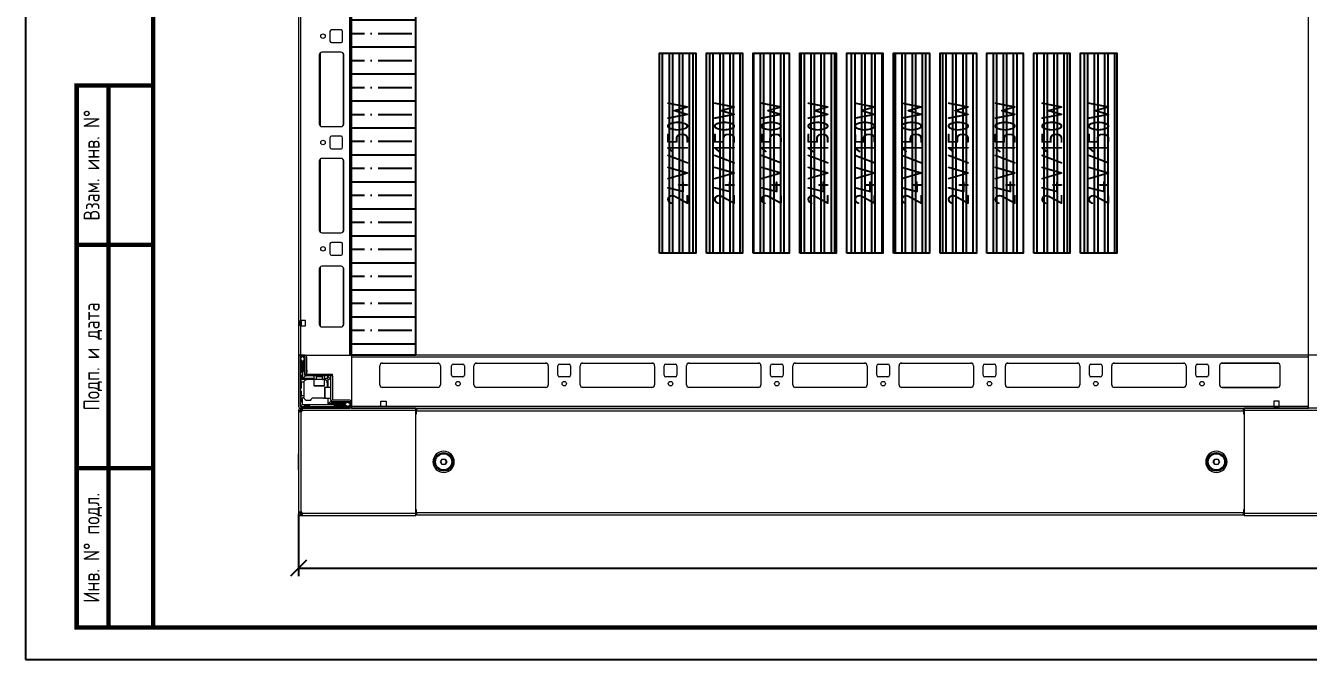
# Model space of a CAD drawing. Header units: millimetres. Extents: x -174 to 283928, y 1291 to 21053.
# Drawn here: x 8955 to 10162, y 18533 to 19129 of the extents above; entities that cross this region are included whole.
import ezdxf
from ezdxf.enums import TextEntityAlignment as Align

# ---------------------------------------------------------------- set-up
doc = ezdxf.new("R2010")
doc.units = ezdxf.units.MM
doc.layers.add('0_Рамка', color=7, linetype='Continuous')
doc.styles.get("Standard").update_dxf_attribs({"font": 'arial.ttf'})
doc.styles.add('Unecom', font='GOST2304A.ttf', dxfattribs={"height": 2.5})
doc.styles.add('СПДС', font='isocpeur.ttf', dxfattribs={"width": 0.8, "height": 2.5})
doc.dimstyles.new('ISO-25', dxfattribs={"dimtxt": 2.5, "dimasz": 2.5, "dimexe": 1.25, "dimexo": 0.625, "dimtad": 1, "dimtxsty": 'Standard', "dimcen": 2.5, "dimadec": 0, "dimazin": 0, "dimtfac": 1, "dimtmove": 0, "dimatfit": 3, "dimfxl": 1, "dimarcsym": 0})

# ---------------------------------------------------------------- blocks, each defined once
blk = doc.blocks.new('*U198')
at = {"color": 0, "linetype": 'Continuous', "lineweight": 0}
for p, q in [((0, 2198.4), (0, 50)), ((2, 2150), (2, 50)), ((48, 2150), (48, 50)), ((50, 2150), (50, 1.6)), ((950, 50), (950, 2150)), ((29.5, 354.5), (29.5, 345.5)), ((40, 356), (31, 356)), ((41.5, 345.5), (41.5, 354.5)), ((31, 344), (40, 344)), ((19.5, 332.5), (19.5, 267.5)), ((20.5, 334.5), (20.5, 265.5)), ((40, 335), (22, 335)), ((42, 334), (42, 266)), ((42.5, 267.5), (42.5, 332.5)), ((22, 265), (40, 265)), ((29.5, 254.5), (29.5, 245.5)), ((40, 256), (31, 256)), ((41.5, 245.5), (41.5, 254.5)), ((31, 244), (40, 244)), ((19.5, 232.5), (19.5, 167.5)), ((20.5, 234.5), (20.5, 165.5)), ((40, 235), (22, 235)), ((42, 234), (42, 166)), ((42.5, 167.5), (42.5, 232.5)), ((22, 165), (40, 165)), ((29.5, 154.5), (29.5, 145.5)), ((40, 156), (31, 156)), ((41.5, 145.5), (41.5, 154.5)), ((20.5, 133), (20.5, 77)), ((40, 133.5), (22, 133.5)), ((31, 144), (40, 144)), ((19.5, 131), (19.5, 79)), ((42, 132.5), (42, 77.5)), ((42.5, 79), (42.5, 131)), ((1.5, 82.5), (2, 82.5)), ((1.5, 77.5), (1.5, 82.5)), ((2, 77.5), (1.5, 77.5)), ((6.5, 82.5), (2, 82.5)), ((2, 77.5), (2, 50)), ((2, 77.5), (6.5, 77.5)), ((2.5, 82.5), (2.5, 77.5)), ((6.5, 77.5), (6.5, 82.5)), ((22, 76.5), (40, 76.5)), ((0, 50), (2, 50)), ((2, 50), (48, 50)), ((48, 50), (50, 50)), ((952, 50), (950, 50))]:
    blk.add_line(p, q, dxfattribs=at)
at = {"color": 0, "linetype": 'Continuous', "lineweight": 15}
for p, q in [((0, 48.4), (0, 1.6)), ((0.1, 50), (0.1, 48.9)), ((1.6, 50), (0.1, 50)), ((1.5, 48.4), (1.5, 1.6)), ((5.9, 50), (1.6, 50)), ((5.9, 48.5), (1.6, 48.5)), ((3, 48.5), (1.7, 46.4)), ((5.5, 46), (4.5, 48.5)), ((6, 32.1), (6, 48.4)), ((7.5, 32.1), (7.5, 48.4)), ((998.4, 50), (50, 50)), ((50, 50), (50, 48.4)), ((50, 48.4), (950, 48.4)), ((50, 48.4), (50, 1.6)), ((950, 48.4), (950, 50)), ((950, 1.6), (950, 48.4)), ((1.7, 46.4), (1.5, 46)), ((2.5, 44), (1.5, 45)), ((1.7, 46.4), (3.5, 43.5)), ((2.5, 34), (2.5, 44)), ((3.5, 43.5), (3.5, 27)), ((3.5, 43.5), (4, 43.5)), ((4, 43.5), (5.5, 45.9)), ((4, 28), (4, 43.5)), ((5, 44), (5, 35)), ((5.5, 45.9), (5.5, 46)), ((5.5, 44.5), (5.5, 45.9)), ((7.8, 32), (7.8, 48)), ((76.5, 22), (76.5, 40)), ((78.3, 42.4), (131.7, 42.4)), ((79, 42.5), (131, 42.5)), ((133.5, 40), (133.5, 22)), ((144, 31), (144, 40)), ((145.5, 41.5), (154.5, 41.5)), ((156, 40), (156, 31)), ((165, 22), (165, 40)), ((166.8, 42.4), (233.2, 42.4)), ((167.5, 42.5), (232.5, 42.5)), ((235, 40), (235, 22)), ((244, 31), (244, 40)), ((245.5, 41.5), (254.5, 41.5)), ((256, 40), (256, 31)), ((265, 22), (265, 40)), ((266.8, 42.4), (333.2, 42.4)), ((267.5, 42.5), (332.5, 42.5)), ((335, 40), (335, 22)), ((344, 31), (344, 40)), ((345.5, 41.5), (354.5, 41.5)), ((356, 40), (356, 31)), ((365, 22), (365, 40)), ((366.8, 42.4), (433.2, 42.4)), ((367.5, 42.5), (432.5, 42.5)), ((435, 40), (435, 22)), ((444, 31), (444, 40)), ((445.5, 41.5), (454.5, 41.5)), ((456, 40), (456, 31)), ((465, 22), (465, 40)), ((466.8, 42.4), (533.2, 42.4)), ((467.5, 42.5), (532.5, 42.5)), ((535, 40), (535, 22)), ((544, 31), (544, 40)), ((545.5, 41.5), (554.5, 41.5)), ((556, 40), (556, 31)), ((565, 22), (565, 40)), ((566.8, 42.4), (633.2, 42.4)), ((567.5, 42.5), (632.5, 42.5)), ((635, 40), (635, 22)), ((644, 31), (644, 40)), ((645.5, 41.5), (654.5, 41.5)), ((656, 40), (656, 31)), ((665, 22), (665, 40)), ((666.8, 42.4), (733.2, 42.4)), ((667.5, 42.5), (732.5, 42.5)), ((735, 40), (735, 22)), ((744, 31), (744, 40)), ((745.5, 41.5), (754.5, 41.5)), ((756, 40), (756, 31)), ((765, 22), (765, 40)), ((766.8, 42.4), (833.2, 42.4)), ((767.5, 42.5), (832.5, 42.5)), ((835, 40), (835, 22)), ((844, 31), (844, 40)), ((845.5, 41.5), (854.5, 41.5)), ((856, 40), (856, 31)), ((866.5, 40), (866.5, 22)), ((868.3, 42.4), (921.7, 42.4)), ((921, 42.5), (869, 42.5)), ((923.5, 22), (923.5, 40)), ((1.5, 33), (2.5, 34)), ((2.5, 31), (1.5, 32)), ((2.5, 31), (2.5, 27)), ((3.5, 27), (2.5, 27)), ((2.5, 24.5), (2.5, 27)), ((5, 24.5), (2.5, 24.5)), ((2.5, 24.5), (2.5, 19)), ((14.5, 27), (3.5, 27)), ((6.5, 30.5), (4, 28)), ((14.5, 28), (4, 28)), ((5.5, 34.5), (5.5, 31.5)), ((7.6, 30.5), (6.5, 30.5)), ((7.6, 32), (32, 32)), ((32, 30.5), (7.6, 30.5)), ((8, 34), (8, 35.7)), ((14.5, 30.5), (14.5, 27)), ((14.5, 27), (14.5, 21.3)), ((24.5, 27), (14.5, 27)), ((16.5, 30.5), (16.5, 30.4)), ((16.5, 30.4), (17.1, 30)), ((22.5, 30.4), (16.5, 30.4)), ((17.1, 30), (16.5, 29.6)), ((16.5, 29.6), (16.5, 27.3)), ((22.5, 29.6), (16.5, 29.6)), ((16.5, 27.3), (21, 27.3)), ((17.4, 30), (17.1, 30)), ((21.9, 30), (17.4, 30)), ((21, 27.3), (22.5, 27.3)), ((21.9, 30), (22.5, 30.4)), ((22.5, 29.6), (21.9, 30)), ((22.5, 30.4), (22.5, 30.5)), ((22.5, 27.3), (22.5, 29.6)), ((24.5, 27), (24.5, 30.5)), ((27, 28), (24.5, 28)), ((24.5, 21.3), (24.5, 27)), ((27, 30.5), (27.7, 29.8)), ((27.7, 29.8), (27, 28)), ((28, 27), (27, 28)), ((29.8, 27.7), (27.7, 29.8)), ((28, 27), (29.8, 27.7)), ((28, 19.5), (28, 27)), ((29.8, 27.7), (30.5, 27)), ((30.5, 7.6), (30.5, 30.5)), ((32, 30.5), (30.5, 30.5)), ((32, 30.5), (32, 32)), ((32, 30.5), (32, 7.6)), ((154.5, 29.5), (145.5, 29.5)), ((254.5, 29.5), (245.5, 29.5)), ((354.5, 29.5), (345.5, 29.5)), ((454.5, 29.5), (445.5, 29.5)), ((554.5, 29.5), (545.5, 29.5)), ((654.5, 29.5), (645.5, 29.5)), ((754.5, 29.5), (745.5, 29.5)), ((854.5, 29.5), (845.5, 29.5)), ((2.5, 19), (1.5, 18)), ((1.5, 17), (2.5, 16)), ((2.5, 16), (2.5, 12)), ((5, 24), (5, 12)), ((14.5, 21.3), (24.5, 21.3)), ((30.5, 19.5), (24.8, 19.5)), ((24.8, 19.5), (24.8, 9.5)), ((27, 24), (27, 19.5)), ((30, 22.5), (30, 19.5)), ((131.2, 19.5), (78.8, 19.5)), ((131, 19.5), (79, 19.5)), ((232.7, 19.5), (167.3, 19.5)), ((232.5, 19.5), (167.5, 19.5)), ((332.7, 19.5), (267.3, 19.5)), ((332.5, 19.5), (267.5, 19.5)), ((432.7, 19.5), (367.3, 19.5)), ((432.5, 19.5), (367.5, 19.5)), ((532.7, 19.5), (467.3, 19.5)), ((532.5, 19.5), (467.5, 19.5)), ((632.7, 19.5), (567.3, 19.5)), ((632.5, 19.5), (567.5, 19.5)), ((732.7, 19.5), (667.3, 19.5)), ((732.5, 19.5), (667.5, 19.5)), ((832.7, 19.5), (767.3, 19.5)), ((832.5, 19.5), (767.5, 19.5)), ((921.2, 19.5), (868.8, 19.5)), ((869, 19.5), (921, 19.5)), ((1.5, 5), (2.5, 6)), ((1.6, 1.5), (48.4, 1.5)), ((1.6, 0), (48.4, 0)), ((1.9, 1.9), (3.5, 3.5)), ((2.5, 12), (5, 12)), ((2.5, 9.5), (2.5, 12)), ((2.5, 6), (2.5, 9.5)), ((2.5, 9.5), (3.5, 9.5)), ((3.5, 9.5), (3.5, 3.5)), ((5.2, 9.5), (3.5, 9.5)), ((3.5, 3.5), (23.6, 3.5)), ((5, 12), (5, 10.5)), ((6, 2.5), (5, 1.5)), ((9.5, 2.5), (6, 2.5)), ((8, 7.5), (11.5, 7.5)), ((10.5, 1.5), (9.5, 2.5)), ((23.6, 9.5), (13.5, 9.5)), ((23.6, 9.5), (24, 9.5)), ((23.6, 3.5), (43.5, 3.5)), ((24.8, 9.5), (30.5, 9.5)), ((28, 4), (28, 9.5)), ((30.5, 6.5), (28, 4)), ((43.5, 4), (28, 4)), ((30.5, 7.6), (30.5, 6.5)), ((31.5, 5.5), (34.5, 5.5)), ((48.4, 7.5), (32.1, 7.5)), ((48.4, 6), (32.1, 6)), ((34, 2.5), (33, 1.5)), ((44, 2.5), (34, 2.5)), ((35, 5), (44, 5)), ((45.9, 5.5), (43.5, 4)), ((43.5, 4), (43.5, 3.5)), ((43.5, 3.5), (46.4, 1.7)), ((45, 1.5), (44, 2.5)), ((45.9, 5.5), (44.5, 5.5)), ((46, 5.5), (45.9, 5.5)), ((48.5, 4.5), (46, 5.5)), ((46, 1.5), (46.4, 1.7)), ((46.4, 1.7), (48.5, 3)), ((48.5, 1.6), (48.5, 5.9)), ((50, 1.6), (50, 5.9)), ((77.5, 1.6), (50, 1.6)), ((50, 1.6), (50, 0)), ((50, 0), (950, 0)), ((77.5, 6.6), (82.5, 6.6)), ((77.5, 1.6), (77.5, 6.6)), ((82.5, 1.6), (77.5, 1.6)), ((82.5, 6.6), (82.5, 1.6)), ((950, 1.6), (82.5, 1.6)), ((917.5, 6.6), (917.5, 1.6)), ((922.5, 6.6), (917.5, 6.6)), ((917.5, 1.6), (922.5, 1.6)), ((922.5, 1.6), (922.5, 6.6)), ((950, 1.6), (922.5, 1.6)), ((950, 0), (950, 1.6))]:
    blk.add_line(p, q, dxfattribs=at)
at = {"color": 0, "linetype": 'Continuous', "lineweight": 15, "flags": 128}
blk.add_lwpolyline([(24.6, 9.6), (24.6, 9.6), (24, 9.5)], dxfattribs=at)
at = {"color": 0, "linetype": 'Continuous', "lineweight": 0}
for centre in [(23, 350), (23, 250), (23, 150)]:
    blk.add_circle(centre, 2.13, dxfattribs=at)
at = {"color": 0, "linetype": 'Continuous', "lineweight": 15}
for centre in [(150, 23), (250, 23), (350, 23), (450, 23), (550, 23), (650, 23), (750, 23), (850, 23)]:
    blk.add_circle(centre, 2.12, dxfattribs=at)
at = {"color": 0, "linetype": 'Continuous', "lineweight": 0}
for centre, radius, start, end in [((31, 354.5), 1.5, 90, 180), ((40, 354.5), 1.5, 0, 90), ((31, 345.5), 1.5, 180, 270), ((40, 345.5), 1.5, 270, 0), ((22, 332.5), 2.5, 90, 180), ((40, 332.5), 2.5, 0, 90), ((22, 267.5), 2.5, 180, 270), ((40, 267.5), 2.5, 270, 0), ((31, 254.5), 1.5, 90, 180), ((40, 254.5), 1.5, 0, 90), ((31, 245.5), 1.5, 180, 270), ((40, 245.5), 1.5, 270, 0), ((22, 232.5), 2.5, 90, 180), ((40, 232.5), 2.5, 0, 90), ((22, 167.5), 2.5, 180, 270), ((40, 167.5), 2.5, 270, 0), ((31, 154.5), 1.5, 90, 180), ((31, 145.5), 1.5, 180, 270), ((40, 154.5), 1.5, 0, 90), ((40, 145.5), 1.5, 270, 0), ((22, 131), 2.5, 90, 180), ((40, 131), 2.5, 0, 90), ((22, 79), 2.5, 180, 270), ((40, 79), 2.5, 270, 0)]:
    blk.add_arc(centre, radius, start, end, dxfattribs=at)
at = {"color": 0, "linetype": 'Continuous', "lineweight": 15}
for centre, radius, start, end in [((1.6, 48.4), 1.6, 90, 180), ((1.6, 48.4), 0.1, 90, 180), ((5.9, 48.4), 1.6, 0, 90), ((5.9, 48.4), 0.1, 0, 90), ((5.8, 48), 2, 0, 70.5873), ((5.5, 44), 0.5, 90, 180), ((79, 40), 2.5, 90, 180), ((131, 40), 2.5, 0, 90), ((145.5, 40), 1.5, 90, 180), ((154.5, 40), 1.5, 0, 90), ((167.5, 40), 2.5, 90, 180), ((232.5, 40), 2.5, 0, 90), ((245.5, 40), 1.5, 90, 180), ((254.5, 40), 1.5, 0, 90), ((267.5, 40), 2.5, 90, 180), ((332.5, 40), 2.5, 0, 90), ((345.5, 40), 1.5, 90, 180), ((354.5, 40), 1.5, 0, 90), ((367.5, 40), 2.5, 90, 180), ((432.5, 40), 2.5, 0, 90), ((445.5, 40), 1.5, 90, 180), ((454.5, 40), 1.5, 0, 90), ((467.5, 40), 2.5, 90, 180), ((532.5, 40), 2.5, 0, 90), ((545.5, 40), 1.5, 90, 180), ((554.5, 40), 1.5, 0, 90), ((567.5, 40), 2.5, 90, 180), ((632.5, 40), 2.5, 0, 90), ((645.5, 40), 1.5, 90, 180), ((654.5, 40), 1.5, 0, 90), ((667.5, 40), 2.5, 90, 180), ((732.5, 40), 2.5, 0, 90), ((745.5, 40), 1.5, 90, 180), ((754.5, 40), 1.5, 0, 90), ((767.5, 40), 2.5, 90, 180), ((832.5, 40), 2.5, 0, 90), ((845.5, 40), 1.5, 90, 180), ((854.5, 40), 1.5, 0, 90), ((869, 40), 2.5, 90, 180), ((921, 40), 2.5, 0, 90), ((5.5, 35), 0.5, 180, 270), ((8, 24), 3, 170.4059, 180), ((6.5, 31.5), 1, 180, 270), ((7.6, 32.1), 1.6, 180, 270), ((7.6, 32.1), 0.1, 180, 270), ((16.3, 27.3), 0.25, 270, 0), ((22.8, 27.3), 0.25, 180, 270), ((24, 24), 3, 0, 80.4059), ((145.5, 31), 1.5, 180, 270), ((154.5, 31), 1.5, 270, 0), ((245.5, 31), 1.5, 180, 270), ((254.5, 31), 1.5, 270, 0), ((345.5, 31), 1.5, 180, 270), ((354.5, 31), 1.5, 270, 0), ((445.5, 31), 1.5, 180, 270), ((454.5, 31), 1.5, 270, 0), ((545.5, 31), 1.5, 180, 270), ((554.5, 31), 1.5, 270, 0), ((645.5, 31), 1.5, 180, 270), ((654.5, 31), 1.5, 270, 0), ((745.5, 31), 1.5, 180, 270), ((754.5, 31), 1.5, 270, 0), ((845.5, 31), 1.5, 180, 270), ((854.5, 31), 1.5, 270, 0), ((14.8, 21.3), 0.3, 180, 270), ((24.2, 21.3), 0.3, 270, 0), ((24.8, 19.2), 0.3, 90, 180), ((30.5, 22.5), 0.5, 90, 180), ((79, 22), 2.5, 180, 270), ((131, 22), 2.5, 270, 0), ((167.5, 22), 2.5, 180, 270), ((232.5, 22), 2.5, 270, 0), ((267.5, 22), 2.5, 180, 270), ((332.5, 22), 2.5, 270, 0), ((367.5, 22), 2.5, 180, 270), ((432.5, 22), 2.5, 270, 0), ((467.5, 22), 2.5, 180, 270), ((532.5, 22), 2.5, 270, 0), ((567.5, 22), 2.5, 180, 270), ((632.5, 22), 2.5, 270, 0), ((667.5, 22), 2.5, 180, 270), ((732.5, 22), 2.5, 270, 0), ((767.5, 22), 2.5, 180, 270), ((832.5, 22), 2.5, 270, 0), ((869, 22), 2.5, 180, 270), ((921, 22), 2.5, 270, 0), ((1.6, 1.6), 1.6, 180, 270), ((3, 3), 1.5, 180, 225), ((1.6, 1.6), 0.1, 180, 270), ((3, 3), 1.5, 225, 270), ((8, 10.5), 3, 199.4712, 270), ((13.5, 7.5), 2, 90, 180), ((24.8, 9.8), 0.3, 180, 270), ((32.1, 7.6), 1.6, 180, 270), ((31.5, 6.5), 1, 180, 270), ((32.1, 7.6), 0.1, 180, 270), ((35, 5.5), 0.5, 180, 270), ((44, 5.5), 0.5, 270, 0), ((48.4, 5.9), 1.6, 0, 90), ((48.4, 5.9), 0.1, 0, 90), ((48.4, 1.6), 0.1, 270, 0), ((48.4, 1.6), 1.6, 270, 0)]:
    blk.add_arc(centre, radius, start, end, dxfattribs=at)
for points, knots in [([(5, 24.5), (5.1, 24.7), (5.2, 25.2), (5.7, 25.9), (6.4, 26.6), (7.2, 26.9), (7.8, 27), (8, 27), (8, 27)], [0, 0, 0, 0, 0.151472, 0.302029, 0.529853, 0.843574, 0.997803, 1, 1, 1, 1]), ([(14.8, 21), (14.8, 21), (14.8, 21), (15.3, 21), (16.3, 21), (17.4, 21), (18.3, 21), (19.2, 21), (20.5, 21), (21.3, 21), (21.9, 21)], [0, 0, 0, 0, 0.094203, 0.269199, 0.444194, 0.538397, 0.634599, 0.730801, 0.825005, 1, 1, 1, 1]), ([(22.2, 21), (22.3, 21), (22.8, 21), (23.7, 21), (24.2, 21), (24.2, 21), (24.2, 21)], [0, 0, 0, 0, 0.055082, 0.427343, 0.799605, 1, 1, 1, 1]), ([(24.5, 19.2), (24.5, 19.2), (24.5, 19.2), (24.5, 18.7), (24.5, 17.7), (24.5, 16.6), (24.5, 15.7), (24.5, 14.8), (24.5, 13.5), (24.5, 12.7), (24.5, 12.2)], [0, 0, 0, 0, 0.094203, 0.269199, 0.444194, 0.538397, 0.634599, 0.730801, 0.825005, 1, 1, 1, 1]), ([(5.2, 9.5), (5.2, 9.5), (5.1, 9.6), (5, 10), (5, 10.3), (5, 10.5)], [0, 0, 0, 0, 0.355487, 0.710372, 1, 1, 1, 1]), ([(24.5, 11.8), (24.5, 11.7), (24.5, 11.2), (24.5, 10.3), (24.5, 9.8), (24.5, 9.8), (24.5, 9.8)], [0, 0, 0, 0, 0.055082, 0.427343, 0.799605, 1, 1, 1, 1])]:
    blk.add_open_spline(points, degree=3, knots=knots, dxfattribs=at)
blk = doc.blocks.new('*U199')
at = {"color": 0, "lineweight": 15}
for p, q in [((0, 98.9), (2, 98.9)), ((0, 98.9), (0, 97.5)), ((0, 97.5), (0, 3.5)), ((2.1, 97.5), (0, 97.5)), ((2, 98.9), (2, 97.5)), ((2.1, 99), (2.1, 101)), ((3.1, 101), (2.1, 101)), ((3.1, 99), (2.1, 99)), ((2.1, 97.5), (2.1, 3.5)), ((2.2, 98.4), (2.2, 97.5)), ((3.4, 98.5), (2.3, 98.5)), ((3.1, 99), (3.1, 101)), ((3.5, 101), (3.1, 101)), ((3.1, 101), (3.1, 99)), ((3.5, 99), (3.1, 99)), ((110.5, 101), (3.5, 101)), ((3.5, 101), (3.5, 100.8)), ((3.5, 100.8), (3.5, 100.4)), ((3.5, 100.4), (3.5, 99.7)), ((3.5, 99.7), (3.5, 98.9)), ((110.5, 98.9), (3.5, 98.9)), ((110.5, 98.9), (110.5, 101)), ((110.5, 95.7), (110.5, 98.9)), ((111, 100.5), (111, 98.4)), ((889, 100.5), (111, 100.5)), ((111, 95.7), (111, 98.4)), ((111, 98.4), (889, 98.4)), ((889, 98.4), (889, 100.5)), ((889, 98.4), (889, 95.7)), ((996.5, 101), (889.5, 101)), ((889.5, 101), (889.5, 98.9)), ((889.5, 98.9), (889.5, 95.7)), ((996.5, 98.9), (889.5, 98.9)), ((952.5, 101), (894.5, 101)), ((954.8, 101), (954.5, 101)), ((996.3, 101), (983.1, 101)), ((996.5, 101), (996.9, 101)), ((996.5, 100.8), (996.5, 101)), ((996.5, 100.4), (996.5, 100.8)), ((996.5, 99.7), (996.5, 100.4)), ((996.5, 98.9), (996.5, 99.7)), ((996.9, 99), (996.5, 99)), ((997.7, 98.5), (996.6, 98.5)), ((996.9, 101), (996.9, 99)), ((996.9, 99), (996.9, 101)), ((997.9, 101), (996.9, 101)), ((997.9, 99), (996.9, 99)), ((997.8, 97.5), (997.8, 98.4)), ((997.9, 101), (997.9, 99)), ((997.9, 3.5), (997.9, 97.5)), ((1000, 97.5), (997.9, 97.5)), ((998, 98.9), (1000, 98.9)), ((998, 97.5), (998, 98.9)), ((1000, 97.5), (1000, 98.9)), ((1000, 3.5), (1000, 97.5)), ((110.4, 5.2), (110.4, 95.7)), ((110.5, 95.7), (110.4, 95.7)), ((111.3, 95.7), (110.5, 95.7)), ((889.5, 95.7), (888.7, 95.7)), ((889.5, 95.7), (889.6, 95.7)), ((889.6, 95.7), (889.6, 5.2)), ((0, 58.1), (-0.1, 58.1)), ((-0.1, 42.9), (-0.1, 58.1)), ((133.6, 50.5), (135.1, 53)), ((135.1, 48), (133.6, 50.5)), ((135.1, 53), (137.9, 53)), ((137.9, 53), (139.4, 50.5)), ((139.4, 50.5), (137.9, 48)), ((860.6, 50.5), (862.1, 53)), ((862.1, 48), (860.6, 50.5)), ((862.1, 53), (864.9, 53)), ((864.9, 53), (866.4, 50.5)), ((866.4, 50.5), (864.9, 48)), ((1000.1, 58.1), (1000, 58.1)), ((1000.1, 58.1), (1000.1, 46.7)), ((-0.1, 42.9), (0, 42.9)), ((137.9, 48), (135.1, 48)), ((864.9, 48), (862.1, 48)), ((1000, 42.9), (1000.1, 42.9)), ((1000.1, 46.7), (1000.1, 42.9)), ((0, 3.5), (2.1, 3.5)), ((0, 3.5), (0, 2.1)), ((2, 2.1), (0, 2.1)), ((2, 3.5), (2, 2.1)), ((2.1, 0), (2.1, 2)), ((2.1, 2), (3.1, 2)), ((2.1, 0), (3.1, 0)), ((2.2, 3.5), (2.2, 2.6)), ((2.3, 2.5), (3.4, 2.5)), ((3.1, 0), (3.1, 2)), ((3.1, 2), (3.5, 2)), ((3.1, 2), (3.1, 0)), ((3.5, 0), (3.1, 0)), ((3.5, 2.1), (110.5, 2.1)), ((3.5, 2.1), (3.5, 1.3)), ((3.5, 1.3), (3.5, 0.6)), ((3.5, 0.6), (3.5, 0.2)), ((3.5, 0.2), (3.5, 0)), ((3.5, 0), (110.5, 0)), ((110.5, 5.2), (110.4, 5.2)), ((110.5, 5.2), (111.3, 5.2)), ((110.5, 2.1), (110.5, 5.2)), ((110.5, 0), (110.5, 2.1)), ((111, 2.6), (111, 5.2)), ((889, 2.6), (111, 2.6)), ((111, 2.6), (111, 0.5)), ((111, 0.5), (889, 0.5)), ((111, 0.5), (111, 0.5)), ((111, 0.5), (889, 0.5)), ((888.7, 5.2), (889.5, 5.2)), ((889, 5.2), (889, 2.6)), ((889, 0.5), (889, 2.6)), ((889, 0.5), (889, 0.5)), ((889.5, 5.2), (889.5, 2.1)), ((889.5, 5.2), (889.6, 5.2)), ((889.5, 2.1), (996.5, 2.1)), ((889.5, 2.1), (889.5, 0)), ((996.5, 1.3), (996.5, 2.1)), ((996.5, 2), (996.9, 2)), ((996.5, 0.6), (996.5, 1.3)), ((996.5, 0.2), (996.5, 0.6)), ((996.5, 0), (996.5, 0.2)), ((996.6, 2.5), (997.7, 2.5)), ((996.9, 2), (996.9, 0)), ((996.9, 0), (996.9, 2)), ((996.9, 2), (997.9, 2)), ((997.8, 2.6), (997.8, 3.5)), ((997.9, 3.5), (1000, 3.5)), ((997.9, 2), (997.9, 0)), ((998, 2.1), (998, 3.5)), ((1000, 2.1), (998, 2.1)), ((1000, 2.1), (1000, 3.5)), ((3.7, 0), (16.9, 0)), ((45.2, 0), (45.5, 0)), ((47.5, 0), (105.5, 0)), ((889.5, 0), (996.5, 0)), ((996.5, 0), (996.9, 0)), ((996.9, 0), (997.9, 0))]:
    blk.add_line(p, q, dxfattribs=at)
for centre, radius in [((136.5, 50.5), 8.68), ((136.5, 50.5), 7.62), ((863.5, 50.5), 8.68), ((863.5, 50.5), 7.62)]:
    blk.add_circle(centre, radius, dxfattribs=at)
for centre, radius, start, end in [((2.1, 98.9), 2.1, 90.0002, 179.9999), ((2.1, 98.9), 0.1, 90.0023, 179.9987), ((2, 99), 1.5, 273.0014, 356.1774), ((2.3, 98.4), 0.1, 90, 180), ((998, 99), 1.5, 183.8226, 266.9986), ((997.7, 98.4), 0.1, 0, 90), ((997.9, 98.9), 2.1, 359.9989, 90.0009), ((997.9, 98.9), 0.1, 0.0166, 89.994), ((136.5, 50.5), 10, 0.0001, 179.9999), ((863.5, 50.5), 10, 0.0001, 179.9999), ((136.5, 50.5), 10, 180.0001, 359.9999), ((136.5, 50.5), 2.5, 150, 210), ((136.5, 50.5), 2.5, 90, 150), ((136.5, 50.5), 2.5, 210, 270), ((136.5, 50.5), 2.5, 30, 90), ((136.5, 50.5), 2.5, 270, 330), ((136.5, 50.5), 2.5, 330, 30), ((863.5, 50.5), 10, 180.0001, 359.9999), ((863.5, 50.5), 2.5, 150, 210), ((863.5, 50.5), 2.5, 90, 150), ((863.5, 50.5), 2.5, 210, 270), ((863.5, 50.5), 2.5, 30, 90), ((863.5, 50.5), 2.5, 270, 330), ((863.5, 50.5), 2.5, 330, 30), ((2.1, 2.1), 2.1, 180.0001, 269.9998), ((2.1, 2.1), 0.1, 180.0013, 269.9977), ((2, 2), 1.5, 3.8226, 86.9986), ((2.3, 2.6), 0.1, 180, 270), ((998, 2), 1.5, 93.0014, 176.1774), ((997.7, 2.6), 0.1, 270, 0), ((997.9, 2.1), 0.1, 270.0081, 359.9834), ((997.9, 2.1), 2.1, 269.9991, 0.0012)]:
    blk.add_arc(centre, radius, start, end, dxfattribs=at)
blk = doc.blocks.new('*U188')
blk.add_wipeout([(0, 30), (2000, 30), (2000, -30), (0, -30)])
at = {"true_color": 0x2776bb}
h = blk.add_hatch(dxfattribs=at)
h.set_pattern_fill('ANSI35', color=152, scale=4, angle=45)
h.set_pattern_definition([(90, (-4986.77, 1406.27), (-25.4, 0), []), (90, (-4974.07, 1418.97), (-25.4, 0), [31.75, -6.35, 0, -6.35])])
h.paths.add_polyline_path([(2000, -30), (2000, 30), (0, 30), (0, -30)])
blk.add_lwpolyline([(0, 30), (2000, 30), (2000, -30), (0, -30), (0, 30)])
blk = doc.blocks.new('*U195')
blk.add_wipeout([(0, 34), (188, 34), (188, 0), (0, 0)])
h = blk.add_hatch()
h.set_pattern_fill('ANSI32', color=4, angle=135)
h.set_pattern_definition([(180, (-1516.534, -1715.331), (-9e-16, -9.525), []), (180, (-1519.709, -1712.156), (-9e-16, -9.525), [])])
h.paths.add_polyline_path([(0, 0), (188, 0), (188, 34), (0, 34)])
at = {"color": 5}
blk.add_lwpolyline([(0, 34), (188, 34), (188, 0), (0, 0)], close=True, dxfattribs=at)
at = {"color": 1, "style": 'Unecom'}
blk.add_attdef('МОДЕЛЬ', text='', height=20, dxfattribs=at).set_placement((94, 17), align=Align.MIDDLE)
blk = doc.blocks.new('*U202')
at = {"layer": '0_Рамка', "const_width": 0.7}
for points in [[(20, 5), (589, 5), (589, 415), (20, 415)], [(8, 5), (20, 5), (20, 90), (8, 90)]]:
    blk.add_lwpolyline(points, close=True, dxfattribs=at)
for points in [[(13, 5), (13, 90)], [(20, 65), (8, 65)], [(20, 30), (8, 30)]]:
    blk.add_lwpolyline(points, dxfattribs=at)
at = {"layer": 'Defpoints'}
blk.add_lwpolyline([(0, 0), (594, 0), (594, 420), (0, 420)], close=True, dxfattribs=at)
at = {"layer": '0_Рамка', "style": 'СПДС', "width": 0.8}
for s, p in [('Взам. инв. N%%D', (12.33, 77.5)), ('Подп. и дата', (12.33, 47.5)), ('Инв. N%%D подл.', (12.33, 17.5))]:
    blk.add_text(s, height=2.5, rotation=90, dxfattribs=at).set_placement(p, align=Align.BOTTOM_CENTER)
blk.add_attdef('ФОРМАТ', (571, 1.5), '', height=2.5, dxfattribs=at)
blk = doc.blocks.new('_OBLIQUE')
at = {"color": 0, "linetype": 'ByBlock'}
blk.add_line((-0.5, -0.5), (0.5, 0.5), dxfattribs=at)
blk = doc.blocks.new('*D217')
at = {"color": 0, "lineweight": -2, "transparency": 16777216}
for p, q in [((9211.9, 18669.7), (9211.9, 18611.2)), ((11211.9, 18669.7), (11211.9, 18611.2)), ((9211.9, 18618.7), (11211.9, 18618.7))]:
    blk.add_line(p, q, dxfattribs=at)
at = {"layer": 'Defpoints', "color": 0, "transparency": 16777216}
for p in [(9211.9, 18673.5), (11211.9, 18673.5), (11211.9, 18618.7)]:
    blk.add_point(p, dxfattribs=at)
at = {"color": 0, "lineweight": -2, "transparency": 16777216, "xscale": 15, "yscale": 15, "zscale": 15, "rotation": 180}
blk.add_blockref('_OBLIQUE', (9211.9, 18618.7), dxfattribs=at)
at = {"color": 0, "lineweight": -2, "transparency": 16777216, "xscale": 15, "yscale": 15, "zscale": 15}
blk.add_blockref('_OBLIQUE', (11211.9, 18618.7), dxfattribs=at)
at = {"color": 0, "transparency": 16777216, "insert": (10211.9, 18634.7), "char_height": 24, "attachment_point": 5}
blk.add_mtext('2000', dxfattribs=at)

msp = doc.modelspace()

# ---------------------------------------------------------------- block references
msp.add_blockref('*U198', (9211.853, 18769.172))
at = {"color": 0, "linetype": 'ByBlock'}
msp.add_blockref('*U199', (9211.853, 18668.172), dxfattribs=at)

# ---------------------------------------------------------------- dimensions: what is measured, and where the dimension line sits
dim = msp.add_linear_dim(base=(11211.853, 18618.712), p1=(9211.853, 18673.454), p2=(11211.853, 18673.454), dimstyle='ISO-25', override={"dimscale": 0, "dimtxt": 4, "dimblk1": 'OBLIQUE', "dimblk2": 'OBLIQUE', "dimsah": 1})
dim.commit()
dim.dimension.update_dxf_attribs({"geometry": '*D217', "text_midpoint": (10211.853, 18634.715)})

# ---------------------------------------------------------------- next in the draw order: block references
at = {"rotation": 270}
msp.add_blockref('*U188', (9291.853, 20819.172), dxfattribs=at)
at = {"rotation": 90}
for p in [(9585.534, 18915.115), (9629.534, 18915.115), (9673.534, 18915.115), (9717.534, 18915.115), (9761.534, 18915.115), (9805.534, 18915.115), (9849.534, 18915.115), (9893.534, 18915.115)]:
    msp.add_blockref('*U195', p, dxfattribs=at).add_auto_attribs({'МОДЕЛЬ': '24V/150W'})

# ---------------------------------------------------------------- next in the draw order: block references
at = {"layer": '0_Рамка', "xscale": 6, "yscale": 6, "zscale": 6}
msp.add_blockref('*U202', (8955.164, 18532.812), dxfattribs=at)

# ---------------------------------------------------------------- next in the draw order: block references
at = {"rotation": 90}
for p in [(9937.534, 18915.115), (9981.534, 18915.115)]:
    msp.add_blockref('*U195', p, dxfattribs=at).add_auto_attribs({'МОДЕЛЬ': '24V/150W'})

doc.saveas('drawing.dxf')
